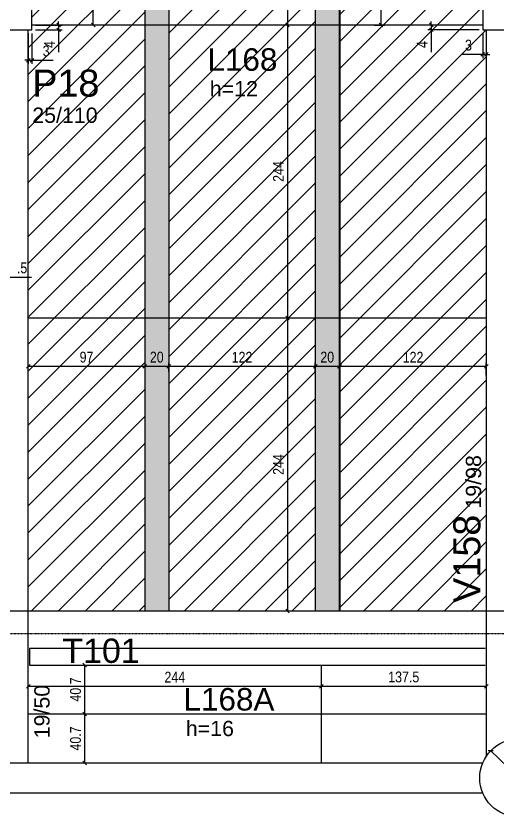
# Model space of a CAD drawing. Header units: millimetres. Extents: x 3165 to 9493, y 682 to 4304.
# Drawn here: x 5007 to 5408, y 1995 to 2662 of the extents above; entities that cross this region are included whole.
import ezdxf

# ---------------------------------------------------------------- set-up
doc = ezdxf.new("R2010")
doc.units = ezdxf.units.MM
doc.linetypes.add('HIDDEN2', pattern=[0.1875, 0.125, -0.0625])
for name, color, linetype in [('1', 3, 'Continuous'), ('210', 3, 'HIDDEN2'), ('212', 3, 'Continuous'), ('213', 3, 'Continuous'), ('216', 3, 'Continuous'), ('220', 5, 'Continuous'), ('222', 6, 'Continuous'), ('226', 4, 'Continuous'), ('233', 6, 'Continuous'), ('COTA', 2, 'Continuous'), ('Painéis', 200, 'Continuous')]:
    doc.layers.add(name, color=color, linetype=linetype)
doc.layers.add('Hachura', color=251, linetype='Continuous', lineweight=9)
doc.layers.add('REAPROVEITAMENTO', color=251, linetype='Continuous', lineweight=9)
doc.styles.add('COTA TECNICA-50', font='techl___.ttf', dxfattribs={"height": 9})
doc.styles.get("Standard").update_dxf_attribs({"font": 'arial.ttf'})
doc.dimstyles.new('COTA PAINEL-50', dxfattribs={"dimtxt": 9, "dimasz": 3, "dimexe": 3, "dimexo": 3, "dimgap": 3, "dimtad": 1, "dimdec": 1, "dimzin": 12, "dimdsep": 46, "dimtxsty": 'COTA TECNICA-50', "dimblk1": 'OBLIQUE', "dimblk2": 'OBLIQUE', "dimsah": 1, "dimcen": 0.9, "dimclrd": 4, "dimclre": 4, "dimclrt": 240, "dimadec": 1, "dimazin": 3, "dimtfac": 1, "dimtdec": 1, "dimtmove": 0, "dimatfit": 3, "dimfxl": 1, "dimtolj": 1, "dimtzin": 12, "dimarcsym": 0})

# ---------------------------------------------------------------- blocks, each defined once
blk = doc.blocks.new('_Oblique')
at = {"color": 0, "linetype": 'ByBlock', "lineweight": -2}
blk.add_line((-0.5, -0.5), (0.5, 0.5), dxfattribs=at)
blk = doc.blocks.new('*D524')
at = {"layer": 'COTA', "color": 4, "lineweight": -2, "transparency": 16777216}
for p, q in [((5395.28, 2647.3), (5395.28, 2626.82)), ((5398.28, 2647.3), (5398.28, 2626.82)), ((5395.28, 2629.82), (5377.58, 2629.82)), ((5398.28, 2629.82), (5395.28, 2629.82)), ((5398.28, 2629.82), (5401.28, 2629.82))]:
    blk.add_line(p, q, dxfattribs=at)
at = {"layer": 'Defpoints', "color": 0, "transparency": 16777216}
for p in [(5395.28, 2650.3), (5398.28, 2650.3), (5395.28, 2629.82)]:
    blk.add_point(p, dxfattribs=at)
at = {"layer": 'COTA', "color": 4, "lineweight": -2, "transparency": 16777216, "xscale": 3, "yscale": 3, "zscale": 3}
blk.add_blockref('_Oblique', (5395.28, 2629.82), dxfattribs=at)
at = {"layer": 'COTA', "color": 4, "lineweight": -2, "transparency": 16777216, "xscale": 3, "yscale": 3, "zscale": 3, "rotation": 180}
blk.add_blockref('_Oblique', (5398.28, 2629.82), dxfattribs=at)
at = {"layer": 'COTA', "color": 240, "transparency": 16777216, "insert": (5383.43, 2637.52), "char_height": 9, "attachment_point": 5, "style": 'COTA TECNICA-50'}
blk.add_mtext('\\A1;3', dxfattribs=at)
blk = doc.blocks.new('*D525')
at = {"layer": 'COTA', "color": 4, "lineweight": -2, "transparency": 16777216}
for p, q in [((5352.48, 2654.3), (5352.48, 2657.3)), ((5392.28, 2654.3), (5349.48, 2654.3)), ((5392.28, 2650.3), (5349.48, 2650.3)), ((5352.48, 2654.3), (5352.48, 2650.3)), ((5352.48, 2650.3), (5352.48, 2631.79))]:
    blk.add_line(p, q, dxfattribs=at)
at = {"layer": 'Defpoints', "color": 0, "transparency": 16777216}
for p in [(5352.48, 2650.3), (5395.28, 2654.3), (5395.28, 2650.3)]:
    blk.add_point(p, dxfattribs=at)
at = {"layer": 'COTA', "color": 4, "lineweight": -2, "transparency": 16777216, "xscale": 3, "yscale": 3, "zscale": 3}
for p, rotation in [((5352.48, 2654.3), 270), ((5352.48, 2650.3), 90)]:
    blk.add_blockref('_Oblique', p, dxfattribs=dict(at, rotation=rotation))
at = {"layer": 'COTA', "color": 240, "transparency": 16777216, "insert": (5344.92, 2638.05), "char_height": 9, "attachment_point": 5, "rotation": 90, "style": 'COTA TECNICA-50'}
blk.add_mtext('\\A1;4', dxfattribs=at)
blk = doc.blocks.new('*D527')
at = {"layer": 'COTA', "color": 4, "lineweight": -2, "transparency": 16777216}
for p, q in [((5238.25, 2870.3), (5229.69, 2870.3)), ((5232.69, 2870.3), (5232.69, 2654.3))]:
    blk.add_line(p, q, dxfattribs=at)
at = {"layer": 'Defpoints', "color": 0, "transparency": 16777216}
for p in [(5241.25, 2870.3), (5232.69, 2654.3), (5232.69, 2654.3)]:
    blk.add_point(p, dxfattribs=at)
at = {"layer": 'COTA', "color": 4, "lineweight": -2, "transparency": 16777216, "xscale": 3, "yscale": 3, "zscale": 3}
for p, rotation in [((5232.69, 2870.3), 90), ((5232.69, 2654.3), 270)]:
    blk.add_blockref('_Oblique', p, dxfattribs=dict(at, rotation=rotation))
at = {"layer": 'COTA', "color": 240, "transparency": 16777216, "insert": (5225.09, 2762.3), "char_height": 9, "attachment_point": 5, "rotation": 90, "style": 'COTA TECNICA-50'}
blk.add_mtext('\\A1;216', dxfattribs=at)
blk = doc.blocks.new('*D528')
at = {"layer": 'COTA', "color": 4, "lineweight": -2, "transparency": 16777216}
blk.add_line((5232.69, 2654.3), (5232.69, 2410.3), dxfattribs=at)
at = {"layer": 'Defpoints', "color": 0, "transparency": 16777216}
for p in [(5232.69, 2654.3), (5232.69, 2410.3), (5232.69, 2410.3)]:
    blk.add_point(p, dxfattribs=at)
at = {"layer": 'COTA', "color": 4, "lineweight": -2, "transparency": 16777216, "xscale": 3, "yscale": 3, "zscale": 3}
for p, rotation in [((5232.69, 2654.3), 90), ((5232.69, 2410.3), 270)]:
    blk.add_blockref('_Oblique', p, dxfattribs=dict(at, rotation=rotation))
at = {"layer": 'COTA', "color": 240, "transparency": 16777216, "insert": (5225.12, 2532.3), "char_height": 9, "attachment_point": 5, "rotation": 90, "style": 'COTA TECNICA-50'}
blk.add_mtext('\\A1;244', dxfattribs=at)
blk = doc.blocks.new('*D529')
at = {"layer": 'COTA', "color": 4, "lineweight": -2, "transparency": 16777216}
blk.add_line((5232.69, 2410.3), (5232.69, 2166.3), dxfattribs=at)
at = {"layer": 'Defpoints', "color": 0, "transparency": 16777216}
for p in [(5232.69, 2410.3), (5232.69, 2166.3), (5232.69, 2166.3)]:
    blk.add_point(p, dxfattribs=at)
at = {"layer": 'COTA', "color": 4, "lineweight": -2, "transparency": 16777216, "xscale": 3, "yscale": 3, "zscale": 3}
for p, rotation in [((5232.69, 2410.3), 90), ((5232.69, 2166.3), 270)]:
    blk.add_blockref('_Oblique', p, dxfattribs=dict(at, rotation=rotation))
at = {"layer": 'COTA', "color": 240, "transparency": 16777216, "insert": (5225.12, 2288.3), "char_height": 9, "attachment_point": 5, "rotation": 90, "style": 'COTA TECNICA-50'}
blk.add_mtext('\\A1;244', dxfattribs=at)
blk = doc.blocks.new('*D530')
at = {"layer": 'COTA', "color": 4, "lineweight": -2, "transparency": 16777216}
blk.add_line((5016.78, 2370.09), (5113.78, 2370.09), dxfattribs=at)
at = {"layer": 'Defpoints', "color": 0, "transparency": 16777216}
for p in [(5016.78, 2370.09), (5113.78, 2370.09), (5113.78, 2370.09)]:
    blk.add_point(p, dxfattribs=at)
at = {"layer": 'COTA', "color": 4, "lineweight": -2, "transparency": 16777216, "xscale": 3, "yscale": 3, "zscale": 3, "rotation": 180}
blk.add_blockref('_Oblique', (5016.78, 2370.09), dxfattribs=at)
at = {"layer": 'COTA', "color": 4, "lineweight": -2, "transparency": 16777216, "xscale": 3, "yscale": 3, "zscale": 3}
blk.add_blockref('_Oblique', (5113.78, 2370.09), dxfattribs=at)
at = {"layer": 'COTA', "color": 240, "transparency": 16777216, "insert": (5065.28, 2377.69), "char_height": 9, "attachment_point": 5, "style": 'COTA TECNICA-50'}
blk.add_mtext('\\A1;97', dxfattribs=at)
blk = doc.blocks.new('*D682')
at = {"layer": 'COTA', "color": 4, "lineweight": -2, "transparency": 16777216}
for p, q in [((5113.78, 2370.09), (5133.78, 2370.09)), ((5133.78, 2365.71), (5133.78, 2373.09))]:
    blk.add_line(p, q, dxfattribs=at)
at = {"layer": 'Defpoints', "color": 0, "transparency": 16777216}
for p in [(5113.78, 2370.09), (5133.78, 2370.09), (5133.78, 2362.71)]:
    blk.add_point(p, dxfattribs=at)
at = {"layer": 'COTA', "color": 4, "lineweight": -2, "transparency": 16777216, "xscale": 3, "yscale": 3, "zscale": 3, "rotation": 180}
blk.add_blockref('_Oblique', (5113.78, 2370.09), dxfattribs=at)
at = {"layer": 'COTA', "color": 4, "lineweight": -2, "transparency": 16777216, "xscale": 3, "yscale": 3, "zscale": 3}
blk.add_blockref('_Oblique', (5133.78, 2370.09), dxfattribs=at)
at = {"layer": 'COTA', "color": 240, "transparency": 16777216, "insert": (5123.78, 2377.69), "char_height": 9, "attachment_point": 5, "style": 'COTA TECNICA-50'}
blk.add_mtext('\\A1;20', dxfattribs=at)
blk = doc.blocks.new('*D683')
at = {"layer": 'COTA', "color": 4, "lineweight": -2, "transparency": 16777216}
for p, q in [((5133.78, 2370.09), (5255.78, 2370.09)), ((5255.78, 2365.71), (5255.78, 2373.09))]:
    blk.add_line(p, q, dxfattribs=at)
at = {"layer": 'Defpoints', "color": 0, "transparency": 16777216}
for p in [(5133.78, 2370.09), (5255.78, 2370.09), (5255.78, 2362.71)]:
    blk.add_point(p, dxfattribs=at)
at = {"layer": 'COTA', "color": 4, "lineweight": -2, "transparency": 16777216, "xscale": 3, "yscale": 3, "zscale": 3, "rotation": 180}
blk.add_blockref('_Oblique', (5133.78, 2370.09), dxfattribs=at)
at = {"layer": 'COTA', "color": 4, "lineweight": -2, "transparency": 16777216, "xscale": 3, "yscale": 3, "zscale": 3}
blk.add_blockref('_Oblique', (5255.78, 2370.09), dxfattribs=at)
at = {"layer": 'COTA', "color": 240, "transparency": 16777216, "insert": (5194.78, 2377.65), "char_height": 9, "attachment_point": 5, "style": 'COTA TECNICA-50'}
blk.add_mtext('\\A1;122', dxfattribs=at)
blk = doc.blocks.new('*D531')
at = {"layer": 'COTA', "color": 4, "lineweight": -2, "transparency": 16777216}
blk.add_line((5255.78, 2370.09), (5275.78, 2370.09), dxfattribs=at)
at = {"layer": 'Defpoints', "color": 0, "transparency": 16777216}
for p in [(5255.78, 2370.09), (5275.78, 2370.09), (5275.78, 2370.09)]:
    blk.add_point(p, dxfattribs=at)
at = {"layer": 'COTA', "color": 4, "lineweight": -2, "transparency": 16777216, "xscale": 3, "yscale": 3, "zscale": 3, "rotation": 180}
blk.add_blockref('_Oblique', (5255.78, 2370.09), dxfattribs=at)
at = {"layer": 'COTA', "color": 4, "lineweight": -2, "transparency": 16777216, "xscale": 3, "yscale": 3, "zscale": 3}
blk.add_blockref('_Oblique', (5275.78, 2370.09), dxfattribs=at)
at = {"layer": 'COTA', "color": 240, "transparency": 16777216, "insert": (5265.78, 2377.69), "char_height": 9, "attachment_point": 5, "style": 'COTA TECNICA-50'}
blk.add_mtext('\\A1;20', dxfattribs=at)
blk = doc.blocks.new('*D532')
at = {"layer": 'COTA', "color": 4, "lineweight": -2, "transparency": 16777216}
for p, q in [((5276.28, 2370.09), (5398.28, 2370.09)), ((5398.28, 2362.53), (5398.28, 2373.09))]:
    blk.add_line(p, q, dxfattribs=at)
at = {"layer": 'Defpoints', "color": 0, "transparency": 16777216}
for p in [(5276.28, 2370.09), (5398.28, 2370.09), (5398.28, 2359.53)]:
    blk.add_point(p, dxfattribs=at)
at = {"layer": 'COTA', "color": 4, "lineweight": -2, "transparency": 16777216, "xscale": 3, "yscale": 3, "zscale": 3, "rotation": 180}
blk.add_blockref('_Oblique', (5276.28, 2370.09), dxfattribs=at)
at = {"layer": 'COTA', "color": 4, "lineweight": -2, "transparency": 16777216, "xscale": 3, "yscale": 3, "zscale": 3}
blk.add_blockref('_Oblique', (5398.28, 2370.09), dxfattribs=at)
at = {"layer": 'COTA', "color": 240, "transparency": 16777216, "insert": (5337.28, 2377.65), "char_height": 9, "attachment_point": 5, "style": 'COTA TECNICA-50'}
blk.add_mtext('\\A1;122', dxfattribs=at)
blk = doc.blocks.new('*D533')
at = {"layer": 'COTA', "color": 4, "lineweight": -2, "transparency": 16777216}
for p, q in [((5083.98, 2748.3), (5067.85, 2748.3)), ((5070.85, 2654.3), (5070.85, 2748.3)), ((5083.98, 2654.3), (5067.85, 2654.3))]:
    blk.add_line(p, q, dxfattribs=at)
at = {"layer": 'Defpoints', "color": 0, "transparency": 16777216}
for p in [(5070.85, 2748.3), (5086.98, 2748.3), (5086.98, 2654.3)]:
    blk.add_point(p, dxfattribs=at)
at = {"layer": 'COTA', "color": 4, "lineweight": -2, "transparency": 16777216, "xscale": 3, "yscale": 3, "zscale": 3}
for p, rotation in [((5070.85, 2748.3), 90), ((5070.85, 2654.3), 270)]:
    blk.add_blockref('_Oblique', p, dxfattribs=dict(at, rotation=rotation))
at = {"layer": 'COTA', "color": 240, "transparency": 16777216, "insert": (5063.26, 2701.3), "char_height": 9, "attachment_point": 5, "rotation": 90, "style": 'COTA TECNICA-50'}
blk.add_mtext('\\A1;94', dxfattribs=at)
blk = doc.blocks.new('*D535')
at = {"layer": 'COTA', "color": 4, "lineweight": -2, "transparency": 16777216}
for p, q in [((5304.31, 2748.3), (5313.59, 2748.3)), ((5310.59, 2654.3), (5310.59, 2748.3)), ((5304.81, 2654.3), (5313.59, 2654.3))]:
    blk.add_line(p, q, dxfattribs=at)
at = {"layer": 'Defpoints', "color": 0, "transparency": 16777216}
for p in [(5301.31, 2748.3), (5310.59, 2748.3), (5301.81, 2654.3)]:
    blk.add_point(p, dxfattribs=at)
at = {"layer": 'COTA', "color": 4, "lineweight": -2, "transparency": 16777216, "xscale": 3, "yscale": 3, "zscale": 3}
for p, rotation in [((5310.59, 2748.3), 90), ((5310.59, 2654.3), 270)]:
    blk.add_blockref('_Oblique', p, dxfattribs=dict(at, rotation=rotation))
at = {"layer": 'COTA', "color": 240, "transparency": 16777216, "insert": (5303, 2701.3), "char_height": 9, "attachment_point": 5, "rotation": 90, "style": 'COTA TECNICA-50'}
blk.add_mtext('\\A1;94', dxfattribs=at)
blk = doc.blocks.new('*D537')
at = {"layer": 'COTA', "color": 4, "lineweight": -2, "transparency": 16777216}
for p, q in [((5016.78, 2647.3), (5016.78, 2621.97)), ((5019.78, 2647.3), (5019.78, 2621.97)), ((5016.78, 2624.97), (5013.78, 2624.97)), ((5016.78, 2624.97), (5019.78, 2624.97)), ((5019.78, 2624.97), (5037.47, 2624.97))]:
    blk.add_line(p, q, dxfattribs=at)
at = {"layer": 'Defpoints', "color": 0, "transparency": 16777216}
for p in [(5016.78, 2650.3), (5019.78, 2650.3), (5019.78, 2624.97)]:
    blk.add_point(p, dxfattribs=at)
at = {"layer": 'COTA', "color": 4, "lineweight": -2, "transparency": 16777216, "xscale": 3, "yscale": 3, "zscale": 3}
blk.add_blockref('_Oblique', (5016.78, 2624.97), dxfattribs=at)
at = {"layer": 'COTA', "color": 4, "lineweight": -2, "transparency": 16777216, "xscale": 3, "yscale": 3, "zscale": 3, "rotation": 180}
blk.add_blockref('_Oblique', (5019.78, 2624.97), dxfattribs=at)
at = {"layer": 'COTA', "color": 240, "transparency": 16777216, "insert": (5031.62, 2632.66), "char_height": 9, "attachment_point": 5, "style": 'COTA TECNICA-50'}
blk.add_mtext('\\A1;3', dxfattribs=at)
blk = doc.blocks.new('*D686')
at = {"layer": 'COTA', "color": 4, "lineweight": -2, "transparency": 16777216}
for p, q in [((5042.02, 2654.3), (5042.02, 2657.3)), ((5022.78, 2654.3), (5045.02, 2654.3)), ((5022.78, 2650.3), (5045.02, 2650.3)), ((5042.02, 2654.3), (5042.02, 2650.3)), ((5042.02, 2650.3), (5042.02, 2631.79))]:
    blk.add_line(p, q, dxfattribs=at)
at = {"layer": 'Defpoints', "color": 0, "transparency": 16777216}
for p in [(5019.78, 2654.3), (5019.78, 2650.3), (5042.02, 2650.3)]:
    blk.add_point(p, dxfattribs=at)
at = {"layer": 'COTA', "color": 4, "lineweight": -2, "transparency": 16777216, "xscale": 3, "yscale": 3, "zscale": 3}
for p, rotation in [((5042.02, 2654.3), 270), ((5042.02, 2650.3), 90)]:
    blk.add_blockref('_Oblique', p, dxfattribs=dict(at, rotation=rotation))
at = {"layer": 'COTA', "color": 240, "transparency": 16777216, "insert": (5034.45, 2638.05), "char_height": 9, "attachment_point": 5, "rotation": 90, "style": 'COTA TECNICA-50'}
blk.add_mtext('\\A1;4', dxfattribs=at)
blk = doc.blocks.new('*D642')
at = {"layer": 'COTA', "color": 4, "lineweight": -2, "transparency": 16777216}
for p, q in [((4997.28, 2444.44), (4994.28, 2444.44)), ((4997.28, 2444.44), (4997.78, 2444.44)), ((4997.78, 2444.44), (5019.37, 2444.44))]:
    blk.add_line(p, q, dxfattribs=at)
at = {"layer": 'Defpoints', "color": 0, "transparency": 16777216}
for p in [(4997.28, 2444.44), (4997.78, 2444.44), (4997.78, 2444.44)]:
    blk.add_point(p, dxfattribs=at)
at = {"layer": 'COTA', "color": 4, "lineweight": -2, "transparency": 16777216, "xscale": 3, "yscale": 3, "zscale": 3}
blk.add_blockref('_Oblique', (4997.28, 2444.44), dxfattribs=at)
at = {"layer": 'COTA', "color": 4, "lineweight": -2, "transparency": 16777216, "xscale": 3, "yscale": 3, "zscale": 3, "rotation": 180}
blk.add_blockref('_Oblique', (4997.78, 2444.44), dxfattribs=at)
at = {"layer": 'COTA', "color": 240, "transparency": 16777216, "insert": (5011.57, 2452.03), "char_height": 9, "attachment_point": 5, "style": 'COTA TECNICA-50'}
blk.add_mtext('\\A1;.5', dxfattribs=at)
blk = doc.blocks.new('*D748')
at = {"layer": 'COTA', "color": 4, "lineweight": -2, "transparency": 16777216}
blk.add_line((5063.73, 2039.8), (5063.73, 2080.55), dxfattribs=at)
at = {"layer": 'Defpoints', "color": 0, "transparency": 16777216}
for p in [(5063.73, 2080.55), (5063.73, 2080.55), (5063.73, 2039.8)]:
    blk.add_point(p, dxfattribs=at)
at = {"layer": 'COTA', "color": 4, "lineweight": -2, "transparency": 16777216, "xscale": 3, "yscale": 3, "zscale": 3}
for p, rotation in [((5063.73, 2080.55), 90), ((5063.73, 2039.8), 270)]:
    blk.add_blockref('_Oblique', p, dxfattribs=dict(at, rotation=rotation))
at = {"layer": 'COTA', "color": 240, "transparency": 16777216, "insert": (5056.14, 2060.18), "char_height": 9, "attachment_point": 5, "rotation": 90, "style": 'COTA TECNICA-50'}
blk.add_mtext('\\A1;40.7', dxfattribs=at)
blk = doc.blocks.new('*D749')
at = {"layer": 'COTA', "color": 4, "lineweight": -2, "transparency": 16777216}
blk.add_line((5063.73, 2080.55), (5063.73, 2121.3), dxfattribs=at)
at = {"layer": 'Defpoints', "color": 0, "transparency": 16777216}
for p in [(5063.73, 2121.3), (5063.73, 2121.3), (5063.73, 2080.55)]:
    blk.add_point(p, dxfattribs=at)
at = {"layer": 'COTA', "color": 4, "lineweight": -2, "transparency": 16777216, "xscale": 3, "yscale": 3, "zscale": 3}
for p, rotation in [((5063.73, 2121.3), 90), ((5063.73, 2080.55), 270)]:
    blk.add_blockref('_Oblique', p, dxfattribs=dict(at, rotation=rotation))
at = {"layer": 'COTA', "color": 240, "transparency": 16777216, "insert": (5056.14, 2100.93), "char_height": 9, "attachment_point": 5, "rotation": 90, "style": 'COTA TECNICA-50'}
blk.add_mtext('\\A1;40.7', dxfattribs=at)
blk = doc.blocks.new('*D750')
at = {"layer": 'COTA', "color": 4, "lineweight": -2, "transparency": 16777216}
blk.add_line((5016.78, 2103.69), (5260.78, 2103.69), dxfattribs=at)
at = {"layer": 'Defpoints', "color": 0, "transparency": 16777216}
for p in [(5016.78, 2103.69), (5260.78, 2103.69), (5260.78, 2103.69)]:
    blk.add_point(p, dxfattribs=at)
at = {"layer": 'COTA', "color": 4, "lineweight": -2, "transparency": 16777216, "xscale": 3, "yscale": 3, "zscale": 3, "rotation": 180}
blk.add_blockref('_Oblique', (5016.78, 2103.69), dxfattribs=at)
at = {"layer": 'COTA', "color": 4, "lineweight": -2, "transparency": 16777216, "xscale": 3, "yscale": 3, "zscale": 3}
blk.add_blockref('_Oblique', (5260.78, 2103.69), dxfattribs=at)
at = {"layer": 'COTA', "color": 240, "transparency": 16777216, "insert": (5138.78, 2111.25), "char_height": 9, "attachment_point": 5, "style": 'COTA TECNICA-50'}
blk.add_mtext('\\A1;244', dxfattribs=at)
blk = doc.blocks.new('*D568')
at = {"layer": 'COTA', "color": 4, "lineweight": -2, "transparency": 16777216}
blk.add_line((5260.78, 2103.69), (5398.28, 2103.69), dxfattribs=at)
at = {"layer": 'Defpoints', "color": 0, "transparency": 16777216}
for p in [(5260.78, 2103.69), (5398.28, 2103.69), (5398.28, 2103.69)]:
    blk.add_point(p, dxfattribs=at)
at = {"layer": 'COTA', "color": 4, "lineweight": -2, "transparency": 16777216, "xscale": 3, "yscale": 3, "zscale": 3, "rotation": 180}
blk.add_blockref('_Oblique', (5260.78, 2103.69), dxfattribs=at)
at = {"layer": 'COTA', "color": 4, "lineweight": -2, "transparency": 16777216, "xscale": 3, "yscale": 3, "zscale": 3}
blk.add_blockref('_Oblique', (5398.28, 2103.69), dxfattribs=at)
at = {"layer": 'COTA', "color": 240, "transparency": 16777216, "insert": (5329.53, 2111.38), "char_height": 9, "attachment_point": 5, "style": 'COTA TECNICA-50'}
blk.add_mtext('\\A1;137.5', dxfattribs=at)
blk = doc.blocks.new('*D759')
at = {"layer": 'COTA', "color": 4, "lineweight": -2, "transparency": 16777216}
blk.add_line((5434, 2018.81), (5401.99, 2049.97), dxfattribs=at)
at = {"layer": 'Defpoints', "color": 0, "transparency": 16777216}
for p in [(5401.99, 2049.97), (5425.28, 2027.3)]:
    blk.add_point(p, dxfattribs=at)
at = {"layer": 'COTA', "color": 4, "lineweight": -2, "transparency": 16777216, "xscale": 3, "yscale": 3, "zscale": 3, "rotation": 135.7761206201744}
blk.add_blockref('_Oblique', (5401.99, 2049.97), dxfattribs=at)
at = {"layer": 'COTA', "color": 240, "transparency": 16777216, "insert": (5425.51, 2037.82), "char_height": 9, "attachment_point": 5, "rotation": 315.77612, "style": 'COTA TECNICA-50'}
blk.add_mtext('\\A1;R32.5', dxfattribs=at)

msp = doc.modelspace()

# ---------------------------------------------------------------- hatches: boundary and pattern name
at = {"layer": 'Hachura', "linetype": 'ByBlock'}
h = msp.add_hatch(color=256, dxfattribs=at)
h.dxf.hatch_style = 1
h.paths.add_polyline_path([(5113.78, 2870.3), (5133.78, 2870.3), (5133.78, 2166.3), (5113.78, 2166.3)])
h = msp.add_hatch(color=256, dxfattribs=at)
h.dxf.hatch_style = 1
h.paths.add_polyline_path([(5255.78, 2870.3), (5275.78, 2870.3), (5275.78, 2166.3), (5255.78, 2166.3)])
at = {"layer": 'REAPROVEITAMENTO', "linetype": 'ByBlock'}
h = msp.add_hatch(dxfattribs=at)
h.set_pattern_fill('ANSI31', color=256, scale=5, style=2)
h.set_pattern_definition([(45, (555.867, 82.83), (-11.22532, 11.22532), [])])
h.paths.add_polyline_path([(5016.78, 2650.3), (5019.78, 2650.3), (5019.78, 2760.3), (5016.78, 2760.3), (5016.78, 2870.3), (5113.78, 2870.3), (5113.78, 2166.3), (5016.78, 2166.3)])
h = msp.add_hatch(dxfattribs=at)
h.set_pattern_fill('ANSI31', color=256, scale=5, style=2)
h.set_pattern_definition([(45, (413.867, 82.83), (-11.22532, 11.22532), [])])
h.paths.add_polyline_path([(5133.78, 2870.3), (5255.78, 2870.3), (5255.78, 2166.3), (5133.78, 2166.3)])
h = msp.add_hatch(dxfattribs=at)
h.set_pattern_fill('ANSI31', color=256, scale=5, style=2)
h.set_pattern_definition([(45, (271.367, 82.83), (-11.22532, 11.22532), [])])
h.paths.add_polyline_path([(5398.28, 2760.3), (5395.28, 2760.3), (5395.28, 2650.3), (5398.28, 2650.3), (5398.28, 2166.3), (5276.28, 2166.3), (5276.28, 2870.3), (5398.28, 2870.3)])

# ---------------------------------------------------------------- linework, layer by layer
at = {"layer": '1'}
for p, q in [((5016.78, 2039.8), (5016.78, 2650.3)), ((5398.28, 2650.3), (5398.28, 2045.37)), ((5869.28, 2166.3), (4001.28, 2166.3)), ((5017.78, 2135.33), (5397.28, 2135.33)), ((5017.78, 2135.33), (5017.78, 2121.3)), ((5017.78, 2121.3), (5397.28, 2121.3)), ((4600.28, 2039.8), (5395.35, 2039.8)), ((4600.28, 2014.8), (5395.35, 2014.8))]:
    msp.add_line(p, q, dxfattribs=at)
at = {"layer": '210'}
msp.add_line((5850.28, 2147.3), (4001.28, 2147.3), dxfattribs=at)
at = {"layer": '222'}
for points in [[(4994.78, 2650.3), (5019.78, 2650.3), (5019.78, 2760.3), (4994.78, 2760.3), (4994.78, 2650.3)], [(5395.28, 2650.3), (5420.28, 2650.3), (5420.28, 2760.3), (5395.28, 2760.3), (5395.28, 2650.3)]]:
    msp.add_lwpolyline(points, dxfattribs=at)
msp.add_circle((5425.28, 2027.3), 32.5, dxfattribs=at)
at = {"layer": 'Painéis'}
for p, q in [((5113.78, 2870.3), (5113.78, 2166.3)), ((5133.78, 2870.3), (5133.78, 2166.3)), ((5255.78, 2870.3), (5255.78, 2166.3)), ((5275.78, 2870.3), (5275.78, 2166.3)), ((5276.28, 2870.3), (5276.28, 2166.3)), ((5395.28, 2654.3), (5019.78, 2654.3)), ((5398.28, 2410.3), (5016.78, 2410.3)), ((5260.78, 2121.3), (5260.78, 2039.8)), ((5398.28, 2080.55), (5016.78, 2080.55))]:
    msp.add_line(p, q, dxfattribs=at)

# ---------------------------------------------------------------- texts
at = {"layer": '212'}
for s, p in [('19/98', (5393.99, 2251.56)), ('19/50', (5034.5, 2060.31))]:
    msp.add_text(s, height=12.75, rotation=90, dxfattribs=at).set_placement(p)
at = {"layer": '213'}
msp.add_text('25/110', height=12.75, dxfattribs=at).set_placement((5020.06, 2572.83))
at = {"layer": '216'}
for s, p in [('h=12', (5167.94, 2594.87)), ('h=16', (5147.98, 2062.12))]:
    msp.add_text(s, height=12.75, dxfattribs=at).set_placement(p)
at = {"layer": '220'}
msp.add_text('P18', height=22.5, dxfattribs=at).set_placement((5020.06, 2594.7))
at = {"layer": '226'}
for s, height, p in [('L168', 18.75, (5166.01, 2616.2)), ('T101', 20.25, (5045.13, 2123.13)), ('L168A', 18.75, (5146.05, 2083.45))]:
    msp.add_text(s, height=height, dxfattribs=at).set_placement(p)
at = {"layer": '233'}
msp.add_text('V158', height=22.5, rotation=90, dxfattribs=at).set_placement((5393.34, 2173.1))

# ---------------------------------------------------------------- dimensions: what is measured, and where the dimension line sits
at = {"layer": 'COTA'}
for base, p1, p2, angle, picture, middle in [((5232.69, 2654.3), (5241.25, 2870.3), (5232.69, 2654.3), 90, '*D527', (5225.09, 2762.3)), ((5070.85, 2748.3), (5086.98, 2654.3), (5086.98, 2748.3), 90, '*D533', (5063.26, 2701.3)), ((5310.59, 2748.3), (5301.81, 2654.3), (5301.31, 2748.3), 90, '*D535', (5303, 2701.3)), ((5042.02, 2650.3), (5019.78, 2654.3), (5019.78, 2650.3), 90, '*D686', (5034.45, 2638.05)), ((5232.69, 2410.3), (5232.69, 2654.3), (5232.69, 2410.3), 90, '*D528', (5225.12, 2532.3)), ((5352.48, 2650.3), (5395.28, 2654.3), (5395.28, 2650.3), 90, '*D525', (5344.92, 2638.05)), ((5019.78, 2624.97), (5016.78, 2650.3), (5019.78, 2650.3), 180, '*D537', (5031.62, 2632.66)), ((5232.69, 2166.3), (5232.69, 2410.3), (5232.69, 2166.3), 90, '*D529', (5225.12, 2288.3)), ((5063.7308, 2121.3026), (5063.7308, 2080.5531), (5063.7308, 2121.3026), 90, '*D749', (5056.1386, 2100.9278)), ((5063.7308, 2080.5531), (5063.7308, 2039.8037), (5063.7308, 2080.5531), 90, '*D748', (5056.1386, 2060.1784))]:
    dim = msp.add_linear_dim(base=base, p1=p1, p2=p2, angle=angle, dimstyle='COTA PAINEL-50', dxfattribs=at)
    dim.commit()
    dim.dimension.update_dxf_attribs({"geometry": picture, "text_midpoint": middle})
for base, p1, p2, picture, middle in [((5395.28, 2629.82), (5398.28, 2650.3), (5395.28, 2650.3), '*D524', (5383.43, 2637.52)), ((4997.78, 2444.44), (4997.28, 2444.44), (4997.78, 2444.44), '*D642', (5011.57, 2452.03)), ((5113.78, 2370.09), (5016.78, 2370.09), (5113.78, 2370.09), '*D530', (5065.28, 2377.69)), ((5133.78, 2370.09), (5113.78, 2370.09), (5133.78, 2362.71), '*D682', (5123.78, 2377.69)), ((5255.78, 2370.09), (5133.78, 2370.09), (5255.78, 2362.71), '*D683', (5194.78, 2377.65)), ((5275.78, 2370.09), (5255.78, 2370.09), (5275.78, 2370.09), '*D531', (5265.78, 2377.69)), ((5398.28, 2370.09), (5276.28, 2370.09), (5398.28, 2359.53), '*D532', (5337.28, 2377.65)), ((5260.78, 2103.69), (5016.78, 2103.69), (5260.78, 2103.69), '*D750', (5138.78, 2111.25)), ((5398.28, 2103.69), (5260.78, 2103.69), (5398.28, 2103.69), '*D568', (5329.53, 2111.38))]:
    dim = msp.add_linear_dim(base=base, p1=p1, p2=p2, dimstyle='COTA PAINEL-50', dxfattribs=at)
    dim.commit()
    dim.dimension.update_dxf_attribs({"geometry": picture, "text_midpoint": middle})
dim = msp.add_radius_dim(center=(5425.28, 2027.3), mpoint=(5401.99, 2049.97), dimstyle='COTA PAINEL-50', dxfattribs=at)
dim.commit()
dim.dimension.update_dxf_attribs({"geometry": '*D759', "text_midpoint": (5420.14, 2032.3), "dimtype": 164})

doc.saveas('drawing.dxf')
